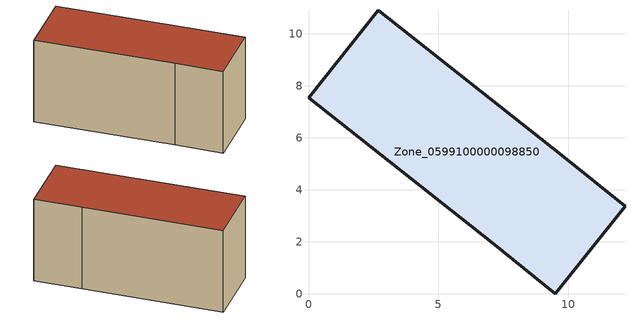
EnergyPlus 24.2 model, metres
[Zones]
Zone_0599100000098850
 floor ground (C_G): 0,7.54 2.69,10.91 9.75,5.32 12.18,3.36 9.5,0 7.06,1.95 z0.46
 wall outside (C_F): 9.5,0 12.18,3.36 9.75,5.32 2.69,10.91 0,7.54 7.06,1.95 9.5,0 z0.46:6.21
 roof outside (C_R): 2.69,10.91 0,7.54 7.06,1.95 9.5,0 12.18,3.36 9.75,5.32 z6.21
[BUILDING]
Pand.0599100000098850: North Axis=0; Terrain=City; Loads Convergence Tolerance Value=0.04; Temperature Convergence Tolerance Value=0.4; Solar Distribution=FullExterior; Maximum Number of Warmup Days=25; Minimum Number of Warmup Days=1
[Site:Location]
Rotterdam.The.Hague.AP_ZH_NLD Design_Conditions: Latitude=51.96; Longitude=4.45; Time Zone=1; Elevation=-4.5
[SITE:GROUNDTEMPERATURE:BUILDINGSURFACE]
18, 18, 18, 18, 18, 18, 18, 18, 18, 18, 18, 18
[MATERIAL] Thermal Absorptance=0.9; Solar Absorptance=0.7; Visible Absorptance=0.7
Name | Roughness | Thickness | Conductivity | Density | Specific Heat
G.TI.1946-1964 | MediumSmooth | 0.15 | 1 | 540 | 1210
F.TI.1946-1964 | Rough | 0.3 | 0.857143 | 1920 | 840
R.TI.1946-1964 | MediumRough | 0.2 | 0.277778 | 1500 | 1000
[CONSTRUCTION]
C_G: G.TI.1946-1964
C_F: F.TI.1946-1964
C_R: R.TI.1946-1964
[ZONE]
Zone_0599100000098850: Type=1; Multiplier=1; Ceiling Height=Autocalculate; Volume=Autocalculate; Floor Area=autocalculate; Part of Total Floor Area=Yes
[ZONEINFILTRATION:DESIGNFLOWRATE]
Infil_Zone_0599100000098850: Zone or ZoneList or Space or SpaceList=Zone_0599100000098850; Schedule=AlwaysOn; Design Flow Rate Calculation Method=Flow/Area; Flow Rate per Floor Area=0.003; Constant Term Coefficient=1; Temperature Term Coefficient=0; Velocity Term Coefficient=0; Velocity Squared Term Coefficient=0
[HVACTEMPLATE:ZONE:IDEALLOADSAIRSYSTEM]
Zone_0599100000098850: Maximum Heating Supply Air Temperature=50; Minimum Cooling Supply Air Temperature=13; Maximum Heating Supply Air Humidity Ratio=0.0156; Minimum Cooling Supply Air Humidity Ratio=0.0077; Heating Limit=NoLimit; Cooling Limit=NoLimit; Dehumidification Control Type=ConstantSensibleHeatRatio; Cooling Sensible Heat Ratio=0.7; Dehumidification Setpoint=60; Humidification Control Type=None; Humidification Setpoint=30; Outdoor Air Method=None; Outdoor Air Flow Rate per Person=0.00944; Outdoor Air Flow Rate per Zone Floor Area=0; Outdoor Air Flow Rate per Zone=0; Demand Controlled Ventilation Type=None; Outdoor Air Economizer Type=NoEconomizer; Heat Recovery Type=None; Sensible Heat Recovery Effectiveness=0.7; Latent Heat Recovery Effectiveness=0.65
[ZONECONTROL:THERMOSTAT]
ThermostatControl_Zone_0599100000098850: Zone or ZoneList=Zone_0599100000098850; Control Type Schedule=DualSetpointControlType; Control 1=Thermostat_Zone_0599100000098850; Temperature Difference Between Cutout And Setpoint=0
[THERMOSTATSETPOINT:DUALSETPOINT]
Thermostat_Zone_0599100000098850: Heating Setpoint Temperature Schedule=HeatingSetpoint_Zone_0599100000098850; Cooling Setpoint Temperature Schedule=CoolingSetpoint_Zone_0599100000098850
[SCHEDULE:COMPACT]
HeatingSetpoint_Zone_0599100000098850: Through: 12/31, For: AllDays, Until: 24:00, 21
CoolingSetpoint_Zone_0599100000098850: Through: 12/31, For: AllDays, Until: 24:00, 24
DualSetpointControlType: Through: 12/31, For: AllDays, Until: 24:00, 4
AlwaysOn: Through: 12/31, For: AllDays, Until: 24:00, 1
